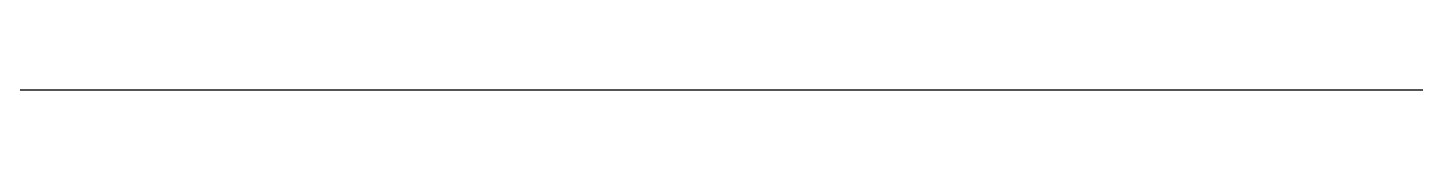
# Model space of a CAD drawing. Header units: inches. Extents: x 21 to 38546, y 13 to 15001.
# Drawn here: x 4842.26 to 4862.08, y 1327.66 to 1327.67 of the extents above; entities that cross this region are included whole.
import ezdxf

# ---------------------------------------------------------------- set-up
doc = ezdxf.new("R2010")
doc.units = ezdxf.units.IN
doc.header["$MEASUREMENT"] = 0
doc.layers.add('Z_MİM_-KM-Gor-15', color=8, linetype='Continuous', lineweight=25)
doc.layers.add('Z_MİM_00', color=8, linetype='Continuous', lineweight=25)

# ---------------------------------------------------------------- blocks, each defined once
blk = doc.blocks.new('-KM- AL-2 EĞİMLİ CEPHE')
at = {"layer": 'Z_MİM_-KM-Gor-15'}
blk.add_line((-597.8278156276433, -24.63350342849571, 8.6250769584e-06), (-493.5584056205153, -24.62322415824548, 1.73986733426e-05), dxfattribs=at)

msp = doc.modelspace()

# ---------------------------------------------------------------- block references
at = {"layer": 'Z_MİM_00'}
msp.add_blockref('-KM- AL-2 EĞİMLİ CEPHE', (5369.317827415297, 1352.295967590131), dxfattribs=at)

doc.saveas('drawing.dxf')
